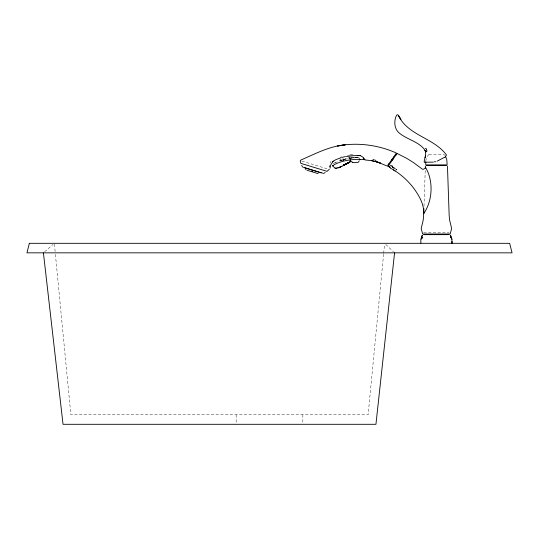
<?xml version="1.0" encoding="UTF-8"?>
<svg xmlns="http://www.w3.org/2000/svg" width="539" height="539" viewBox="0 0 539 539"><rect width="100%" height="100%" fill="white"/><g stroke="black" fill="none" stroke-linecap="round" stroke-linejoin="round"><path stroke-width="0.4" stroke-dasharray="2.69 2.02" d="M423.991 206.134L425.231 170.135M383.593 254.192L368.124 414.774L70.858 414.774L55.396 254.192M383.674 253.357L384.556 244.154M425.871 161.04C426.039 158.54 427.104 156.067 428.997 154.41M329.403 165.486L329.134 166.376L329.275 165.864M341.531 160.972L340.277 160.555L343.599 159.463L343.188 160.373L343.949 159.429L340.581 160.379L333.028 163.674L336.814 161.922M425.608 148.616L425.419 148.232L426.106 148.521L427.272 151.035L427.063 151.735L426.248 149.983M330.09 163.115L330.65 161.41M343.053 160.373L343.599 159.463M396.563 169.529L390.687 165.325L396.441 169.354L396.145 170.075L396.583 169.502L390.842 165.985M392.783 166.403L392.123 167.151L394.811 169.105L392.123 167.151L392.783 166.403C391.516 168.215 393.78 164.961 390.943 165.109M343.161 160.285L343.949 159.429L343.195 160.13M342.231 161.053L343.181 160.036L342.723 158.715L343.505 158.358L344.293 159.51L349.285 157.22L349.905 158.83L349.131 157.294M44.629 251.787L53.132 244.376M425.675 152.348L426.827 151.567L426.666 151.055L426.827 151.567M345.809 158.816L343.97 159.382L343.451 158.311L342.642 159.146L342.892 160.13M343.916 159.605L351.516 158.048L357.094 157.543L359.668 158.264L357.121 157.563L347.231 158.789M347.419 155.643L349.905 155.111M340.075 157.206L341.672 156.889M349.71 154.996L353.112 154.956M350.438 154.936L353.53 154.969M428.943 154.41L443.833 154.41L444.803 155.434M423.708 232.666L449.155 232.666M374.241 159.665L372.698 159.571L375.946 160.251L374.807 159.861M341.315 160.75L340.277 160.555L341.389 160.831M340.378 160.669L341.369 160.871M301.907 161.1L327.375 168.882M374.585 159.915L376.262 160.481M340.581 160.379L341.524 160.824L341.355 159.908L340.136 159.82L340.399 161.02M389.892 165.298L391.233 166.308M385.803 244.443L393.403 251.726M425.379 148.501L425.675 148.905M340.48 161.114L339.927 159.989L340.803 159.685L341.409 160.797M427.272 151.035L426.106 148.521M349.272 157.233L349.717 158.237M329.302 166.16L329.511 167.137M350.485 160.009L350.074 157.092L351.199 156.97L351.569 157.92L358.812 157.159L359.169 157.516L358.152 157.206L351.448 157.927L351.199 156.97L350.074 157.092L350.37 159.308L350.107 157.334M54.426 244.154L55.315 253.357M302.837 414.774L302.837 423.506M236.163 414.774L236.163 424.301"/><path stroke-width="0.81" d="M424.119 161.922C424.604 157.671 427.38 152.955 424.153 149.054C418.008 141.595 407.39 139.48 399.871 133.531C394.144 129.454 393.618 121.046 396.583 115.171L397.883 114.699L400.915 119.382L398.732 116.047M451.992 241.357L451.951 243.244M425.682 164.597L425.763 161.841M423.903 208.647L423.29 219.683L421.195 228.563L422.643 234.007L450.186 234.007L451.635 228.563L449.539 219.683L449.162 215.344L447.451 165.945M425.291 168.458L425.379 165.945M394.568 252.845L375.946 424.301L63.036 424.301L43.416 252.845M420.993 239.175L422.259 235.273L420.831 240.017L420.871 243.076M330.643 165.904L329.976 168.208M330.454 165.358L333.183 161.121M424.995 157.732L425.628 155.973M359.284 160.811L358.253 162.293L354.453 162.684L352.776 162.529L350.788 161.107M390.674 168.269C400.524 173.646 409.034 181.414 415.421 190.631C419.982 197.409 424.153 205.076 423.694 213.511C424.368 212.555 425.022 211.591 425.608 210.581C432.891 197.463 432.945 179.642 425.446 167.225M451.965 243.237L451.931 239.201L450.739 237.012L451.675 238.77L450.57 235.24M396.549 154.161L396.906 153.649L388.484 165.675L390.384 167.952M389.374 166.888L389.785 167.501L387.831 165.305L391.914 159.477M388.188 164.799L388.862 163.836M396.037 154.888L395.498 155.656M393.382 157.375L396.3 153.211M393.645 157.004L391.826 159.598M393.005 159.221L393.787 158.109M392.399 160.09L392.688 159.672M423.694 213.511L424.065 212.999M329.282 169.327L327.085 171.247M445.632 156.229L445.948 155.865L445.665 156.195M332.725 165.763L332.482 166.073L333.277 165.318M332.24 161.808L335.979 159.584L341.315 157.631M325.158 172.48L323.508 173.518M444.372 157.631L445.443 156.815M348.342 163.135L350.384 161.808L350.08 159.854M372.476 160.73L365.253 159.989M443.914 157.631L437.196 161.134M333.931 164.833C343.208 159.847 354.985 158.756 364.458 159.712M424.799 168.491L423.418 169.293L422.3 169.118L413.494 162.576L406.473 158.21L397.256 153.568M348.362 162.69L343.882 164.873L349.69 162.071L343.943 164.846L349.683 162.064L347.77 162.967M318.165 173.666L306.886 170.223M337.832 167.744L338.97 167.413L338.243 167.575M347.177 163.667L338.869 167.73L335.588 168.39L334.146 167.413L332.806 165.197M335.568 168.384L336.558 168.101L335.049 168.283L335.588 168.39M342.117 157.375L345.506 156.532M346.368 156.566L354.123 155.636L360.234 155.636M433.403 162.131L424.644 162.226L425.716 162.266M434.346 161.781L435.781 161.747M423.708 234.647L449.155 234.647M426.302 164.887L446.528 164.887M426.302 165.48L446.528 165.48M357.182 155.461L360.369 155.704M301.193 163.445L326.654 171.234M303.289 167.218L319.169 172.069M319.964 172.312L322.821 173.181M304.879 167.919L309.757 169.408M309.898 169.455L311.771 170.028M312.121 170.135L313.988 170.701M314.352 170.809L316.198 171.375M316.339 171.422L321.116 172.878M305.222 169.078L305.997 169.32M312.128 171.186L312.701 171.362M376.411 161.855L380.783 163.29C380.662 162.414 363.07 158.783 376.606 161.788L376.074 161.552L389.326 166.874M360.214 155.515L362.949 157.186L365.051 159.8M395.997 152.847C380.11 145.867 362.39 142.936 345.122 144.823C329.241 146.291 314.938 153.918 300.567 160.191L300.23 161.121L300.823 163.216M359.54 159.477L359.958 159.739M393.51 169.92L395.161 170.937M352.27 162.266L352.776 162.529L352.405 162.333M388.99 166.281L389.919 167.029M302.534 167.117L301.746 165.338M363.158 158.082L363.946 159.079M446.649 155.286C434.407 137.917 408.542 135.929 398.671 115.973M451.709 238.824L451.931 239.235M445.585 156.573L446.743 159.443L447.154 164.597M450.591 235.28L450.914 236.736M29.349 243.318L26.95 252.845L512.05 252.845L509.651 243.318L29.349 243.318M421.976 238.029L421.269 238.629L422.812 237.429L421.976 238.029M346.045 163.917L343.747 165.163L346.038 163.93M341.793 166.335L339.604 167.231L341.793 166.335M345.122 144.823L337.677 145.961L345.122 144.823M425.77 151.749L425.076 150.509L425.77 151.749"/></g></svg>
